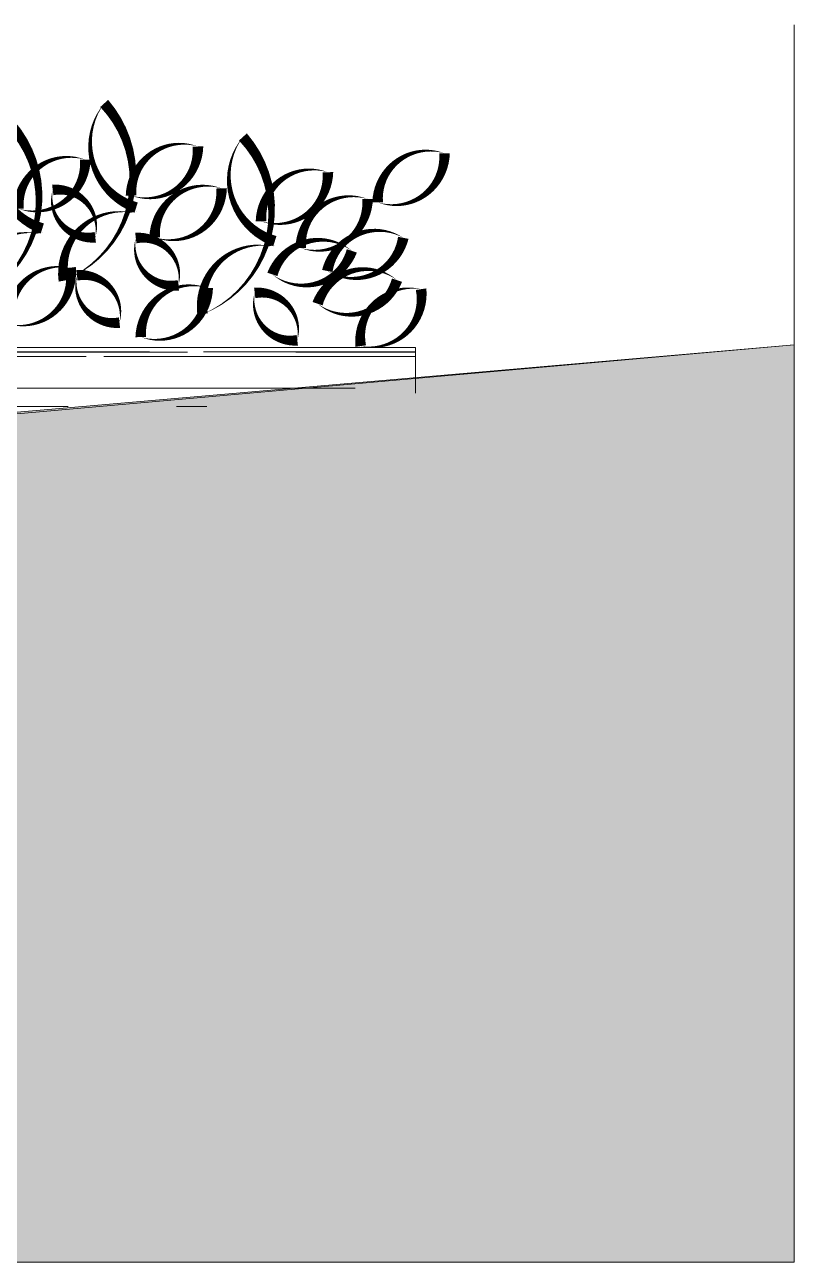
# Model space of a CAD drawing. Header units: metres. Extents: x -45 to 1930, y -347 to 488.
# Drawn here: x 147.22 to 150.83, y -101.83 to -96.02 of the extents above; entities that cross this region are included whole.
import ezdxf

# ---------------------------------------------------------------- set-up
doc = ezdxf.new("R2010")
doc.units = ezdxf.units.M
doc.layers.add('FLOATINGWINDOWS', color=2, linetype='Continuous', plot=False)
doc.layers.add('SRAFY', color=3, linetype='Continuous')
doc.layers.add('zariz.predmety', color=203, linetype='Continuous')

msp = doc.modelspace()

# ---------------------------------------------------------------- hatches: boundary and pattern name
at = {"layer": 'SRAFY', "linetype": 'Continuous', "lineweight": 0}
msp.add_hatch(color=251, dxfattribs=at).paths.add_polyline_path([(150.827234, -97.524519), (145.952234, -97.947162), (145.952234, -99.224519), (129.527234, -99.224519), (129.527234, -98.979417), (123.777234, -99.224519), (122.488224, -99.224519), (122.488224, -101.826289), (150.827234, -101.826289)])
h = msp.add_hatch(dxfattribs=at)
h.set_pattern_fill('AR-RROOF', color=252, scale=0.01, style=0)
h.set_pattern_definition([(0, (139.80104, -88.92452), (0.5588, 0.254), [3.81, -0.508, 1.27, -0.254]), (0, (140.13886, -88.79752), (-0.254, 0.33782), [0.762, -0.08382, 1.524, -0.1905]), (0, (139.92804, -88.70862), (1.3208, 0.17018), [2.032, -0.3556, 1.016, -0.254])])
h.paths.add_polyline_path([(145.952234, -97.947162), (145.952234, -97.771923), (146.164527, -97.771923, -0.3934913), (146.413311, -97.564982, -0.02506982), (146.416339, -97.537619), (146.315365, -97.537619, -0.04081662), (146.311027, -97.567032, -0.17943727), (146.187651, -97.537619), (139.827234, -97.537619), (139.827234, -98.332097)])
h.paths.add_polyline_path([(145.952234, -97.947162), (139.827234, -98.332097), (139.827234, -99.224519), (145.952234, -99.224519)])
h.paths.add_polyline_path([(143.439073, -99.031112), (143.739073, -99.031112), (143.739073, -99.066112), (143.439073, -99.066112)], flags=16)
h.paths.add_polyline_path([(143.74371, -98.881112), (144.04371, -98.881112), (144.04371, -98.916112), (143.74371, -98.916112)], flags=16)
h.paths.add_polyline_path([(144.048348, -98.731112), (144.348348, -98.731112), (144.348348, -98.766112), (144.048348, -98.766112)], flags=16)
h.paths.add_polyline_path([(144.352986, -98.581112), (144.652986, -98.581112), (144.652986, -98.616112), (144.352986, -98.616112)], flags=16)
h.paths.add_polyline_path([(144.657623, -98.431112), (144.957623, -98.431112), (144.957623, -98.466112), (144.657623, -98.466112)], flags=16)
h.paths.add_polyline_path([(144.962261, -98.316112), (144.962261, -98.281112), (145.262261, -98.281112), (145.262261, -98.316112)], flags=16)
h.paths.add_polyline_path([(145.266899, -98.166112), (145.266899, -98.131112), (145.566899, -98.131112), (145.566899, -98.166112)], flags=16)
h.paths.add_polyline_path([(145.571536, -98.016112), (145.571536, -97.981112), (145.871536, -97.981112), (145.871536, -98.016112)], flags=16)
h.paths.add_polyline_path([(149.050558, -97.537619), (146.943241, -97.537619, -0.16247691), (146.954098, -97.652603, -0.3428434), (146.762059, -97.537619), (146.565913, -97.537619, -0.05133241), (146.479424, -97.599775, 0.00741947), (146.478122, -97.605029, -0.52056705), (146.677832, -97.827322, -0.53003369), (146.479424, -97.599775, -0.01580328), (146.450407, -97.615213, -0.2281988), (146.352234, -97.796313), (146.352234, -97.922023), (146.777689, -97.895285, -0.5212173), (147.091419, -97.664855, -0.29428762), (146.956799, -97.884029), (149.050558, -97.752443)])

# ---------------------------------------------------------------- linework, layer by layer
at = {"layer": 'FLOATINGWINDOWS', "linetype": 'Continuous', "lineweight": 0, "flags": 128}
msp.add_lwpolyline([(150.827234, -97.524519), (145.952234, -97.947162), (145.952234, -99.224519), (129.527234, -99.224519), (129.527234, -98.979417), (123.777234, -99.224519), (122.488224, -99.224519), (122.488224, -101.826289), (150.827234, -101.826289)], close=True, dxfattribs=at)
at = {"layer": 'SRAFY', "linetype": 'Continuous', "lineweight": 0}
for p, q in [((150.827234, -97.524519), (150.827234, -96.024519)), ((150.827234, -97.524519), (146.352234, -97.922023)), ((150.827234, -97.524519), (150.827234, -99.224519)), ((150.827234, -99.224519), (150.827234, -97.524519)), ((149.050558, -97.537619), (139.822597, -97.537619)), ((149.050558, -97.537619), (149.050558, -97.752443)), ((150.827234, -99.224519), (150.827234, -101.826289)), ((122.488224, -101.826289), (150.827234, -101.826289))]:
    msp.add_line(p, q, dxfattribs=at)
at = {"layer": 'zariz.predmety', "color": 253, "linetype": 'Continuous', "ltscale": 0.001}
for points in [[(147.590114, -96.393405, 0, 0, 0.52056705), (147.590114, -96.393405, 0, 0.05, 0.52056705), (147.739945, -96.881768, 0, 0.05, 0.52056705), (147.718264, -96.904869, 0, 0.05, 0.52056705), (147.40117, -97.224241, 0, 0.05, 0.52056705), (147.590114, -96.393405, 0.05, 0.05, 0)], [(147.149763, -96.491672, 0, 0, 0.52056705), (147.149763, -96.491672, 0, 0.05, 0.52056705), (147.299594, -96.980035, 0, 0.05, 0.52056705), (147.277913, -97.003136, 0, 0.05, 0.52056705), (146.960819, -97.322508, 0, 0.05, 0.52056705), (147.149763, -96.491672, 0.05, 0.05, 0)], [(148.24079, -96.550647, 0, 0, 0.52056705), (148.24079, -96.550647, 0, 0.05, 0.52056705), (148.390621, -97.03901, 0, 0.05, 0.52056705), (148.368941, -97.062111, 0, 0.05, 0.52056705), (148.051846, -97.381483, 0, 0.05, 0.52056705), (148.24079, -96.550647, 0.05, 0.05, 0)], [(148.030002, -96.5953, 0, 0, 0.52056705), (148.030002, -96.5953, 0, 0.05, 0.52056705), (147.716262, -96.825245, 0, 0.05, 0.52056705), (148.030002, -96.5953, 0.05, 0.05, 0)], [(149.186528, -96.627364, 0, 0, 0.52056705), (149.186528, -96.627364, 0, 0.05, 0.52056705), (148.872787, -96.857308, 0, 0.05, 0.52056705), (149.186528, -96.627364, 0.05, 0.05, 0)], [(147.501358, -96.656937, 0, 0, 0.52056705), (147.501358, -96.656937, 0, 0.05, 0.52056705), (147.187617, -96.886882, 0, 0.05, 0.52056705), (147.501358, -96.656937, 0.05, 0.05, 0)], [(148.639547, -96.715912, 0, 0, 0.52056705), (148.639547, -96.715912, 0, 0.05, 0.52056705), (148.325806, -96.945857, 0, 0.05, 0.52056705), (148.639547, -96.715912, 0.05, 0.05, 0)], [(147.548455, -97.021123, 0, 0, 0.52056705), (147.548455, -97.021123, 0, 0.05, 0.52056705), (147.348746, -96.79883, 0, 0.05, 0.52056705), (147.548455, -97.021123, 0.05, 0.05, 0)], [(148.140675, -96.791773, 0, 0, 0.52056705), (148.140675, -96.791773, 0, 0.05, 0.52056705), (147.826934, -97.021718, 0, 0.05, 0.52056705), (148.140675, -96.791773, 0.05, 0.05, 0)], [(148.825627, -96.841332, 0, 0, 0.52056705), (148.825627, -96.841332, 0, 0.05, 0.52056705), (148.511887, -97.071277, 0, 0.05, 0.52056705), (148.825627, -96.841332, 0.05, 0.05, 0)], [(147.938107, -97.246692, 0, 0, 0.52056705), (147.938107, -97.246692, 0, 0.05, 0.52056705), (147.738397, -97.024399, 0, 0.05, 0.52056705), (147.938107, -97.246692, 0.05, 0.05, 0)], [(148.636695, -97.17893, 0, 0, 0.52056705), (148.636695, -97.17893, 0, 0.05, 0.52056705), (148.993266, -97.023478, 0, 0.05, 0.52056705), (148.636695, -97.17893, 0.05, 0.05, 0)], [(148.751937, -97.084578, 0, 0, 0.52056705), (148.751937, -97.084578, 0, 0.05, 0.52056705), (148.378964, -97.195028, 0, 0.05, 0.52056705), (148.751937, -97.084578, 0.05, 0.05, 0)], [(147.149104, -97.430396, 0, 0, 0.52056705), (147.149104, -97.430396, 0, 0.05, 0.52056705), (147.432205, -97.163635, 0, 0.05, 0.52056705), (147.149104, -97.430396, 0.05, 0.05, 0)], [(147.661841, -97.421411, 0, 0, 0.52056705), (147.661841, -97.421411, 0, 0.05, 0.52056705), (147.462131, -97.199118, 0, 0.05, 0.52056705), (147.661841, -97.421411, 0.05, 0.05, 0)], [(148.963753, -97.221883, 0, 0, 0.52056705), (148.963753, -97.221883, 0, 0.05, 0.52056705), (148.59078, -97.332333, 0, 0.05, 0.52056705), (148.963753, -97.221883, 0.05, 0.05, 0)], [(147.761687, -97.488889, 0, 0, 0.52056705), (147.761687, -97.488889, 0, 0.05, 0.52056705), (148.075428, -97.258944, 0, 0.05, 0.52056705), (147.761687, -97.488889, 0.05, 0.05, 0)], [(148.793543, -97.530988, 0, 0, 0.52056705), (148.793543, -97.530988, 0, 0.05, 0.52056705), (149.076645, -97.264226, 0, 0.05, 0.52056705), (148.793543, -97.530988, 0.05, 0.05, 0)], [(148.495958, -97.503859, 0, 0, 0.52056705), (148.495958, -97.503859, 0, 0.05, 0.52056705), (148.296248, -97.281566, 0, 0.05, 0.52056705), (148.495958, -97.503859, 0.05, 0.05, 0)]]:
    msp.add_lwpolyline(points, format="xyseb", close=True, dxfattribs=at)

doc.saveas('drawing.dxf')
